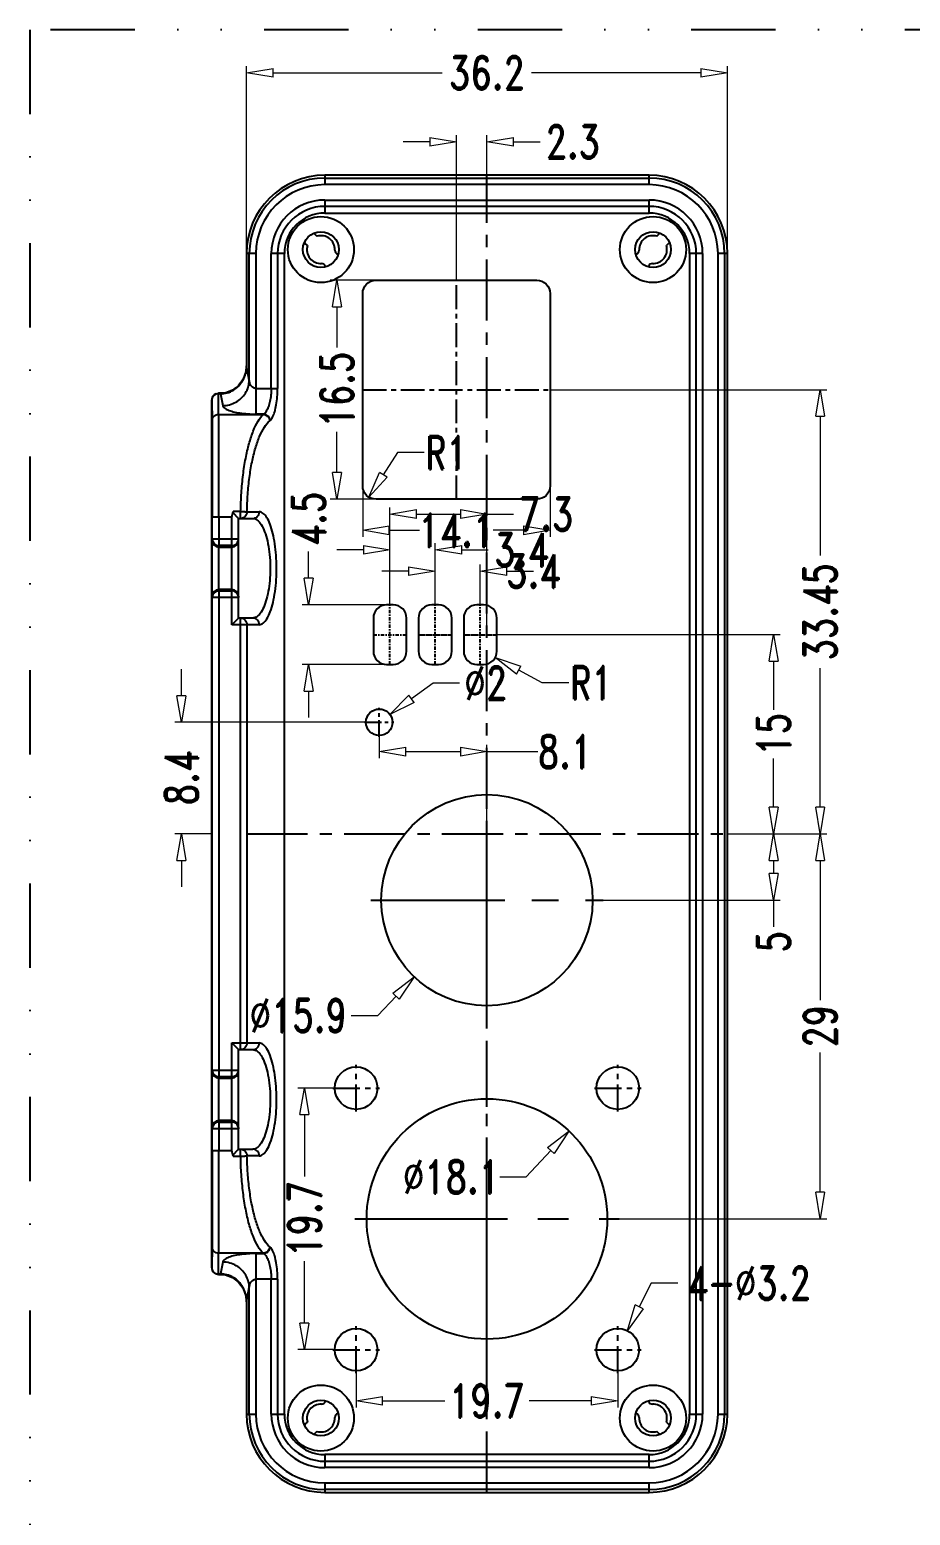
# Model space of a CAD drawing. Header units: millimetres. Extents: x 555 to 820, y -31 to 211.
# Drawn here: x 555.1 to 621.3, y 99 to 210.9 of the extents above; entities that cross this region are included whole.
import ezdxf

# ---------------------------------------------------------------- set-up
doc = ezdxf.new("R2010")
doc.units = ezdxf.units.MM
doc.linetypes.add('CENTER', pattern=[50.8, 31.75, -6.35, 6.35, -6.35])
doc.linetypes.add('DIVIDE', pattern=[31.75, 12.7, -6.35, 0, -6.35, 0, -6.35])
doc.layers.add('dim', color=82, linetype='Continuous', lineweight=9)
doc.styles.add('ROMAND', font='romand.shx', dxfattribs={"width": 0.75, "bigfont": 'gbcbig.shx'})
doc.dimstyles.new('YanXiu', dxfattribs={"dimtxt": 2.5, "dimasz": 2.2, "dimexe": 1, "dimexo": 0, "dimgap": 0.66, "dimtad": 0, "dimzin": 9, "dimdsep": 46, "dimtxsty": 'ROMAND', "dimblk": 'CLOSEDBLANK', "dimcen": 0, "dimclrd": 3, "dimclre": 3, "dimclrt": 7, "dimazin": 2, "dimtfac": 1, "dimtofl": 0, "dimtmove": 0, "dimatfit": 3, "dimldrblk": 'CLOSEDBLANK', "dimfxl": 0, "dimlwd": 5, "dimlwe": 5, "dimarcsym": 0})
doc.dimstyles.new('YanXiu$3', dxfattribs={"dimtxt": 2.5, "dimasz": 2.2, "dimexe": 1, "dimexo": 0, "dimgap": 0.66, "dimtad": 0, "dimtih": 1, "dimtoh": 1, "dimzin": 9, "dimdsep": 46, "dimtxsty": 'ROMAND', "dimblk": 'CLOSEDBLANK', "dimcen": 0, "dimclrd": 3, "dimclre": 3, "dimclrt": 7, "dimazin": 2, "dimtfac": 1, "dimtofl": 0, "dimtmove": 0, "dimatfit": 3, "dimldrblk": 'CLOSEDBLANK', "dimfxl": 0, "dimlwd": 5, "dimlwe": 5, "dimarcsym": 0})
doc.dimstyles.new('YanXiu$4', dxfattribs={"dimtxt": 2.5, "dimasz": 2.2, "dimexe": 1, "dimexo": 0, "dimgap": 0.66, "dimtad": 0, "dimtih": 1, "dimtoh": 1, "dimzin": 9, "dimdsep": 46, "dimtxsty": 'ROMAND', "dimblk": 'CLOSEDBLANK', "dimcen": 0, "dimclrd": 3, "dimclre": 3, "dimclrt": 7, "dimazin": 2, "dimtfac": 1, "dimtofl": 0, "dimtmove": 0, "dimatfit": 3, "dimldrblk": 'CLOSEDBLANK', "dimfxl": 0, "dimlwd": 5, "dimlwe": 5, "dimarcsym": 0})

# ---------------------------------------------------------------- blocks, each defined once
blk = doc.blocks.new('_ClosedBlank')
at = {"color": 0, "linetype": 'ByBlock', "lineweight": -2}
for p, q in [((-1, 0.167), (0, 0)), ((-1, 0.167), (-1, -0.167)), ((0, 0), (-1, -0.167))]:
    blk.add_line(p, q, dxfattribs=at)
blk = doc.blocks.new('*D2')
at = {"layer": 'Defpoints', "color": 0}
for p in [(607.58, 207.65), (571.38, 194.04), (607.58, 194.04)]:
    blk.add_point(p, dxfattribs=at)
at = {"layer": 'dim', "color": 3, "lineweight": 5}
for p, q in [((571.38, 194.04), (571.38, 208.15)), ((607.58, 194.04), (607.58, 208.15)), ((573.38, 207.65), (586.12, 207.65)), ((605.58, 207.65), (592.84, 207.65))]:
    blk.add_line(p, q, dxfattribs=at)
at = {"layer": 'dim', "color": 3, "lineweight": 5, "xscale": 2, "yscale": 2, "zscale": 2, "rotation": 180}
blk.add_blockref('_ClosedBlank', (571.38, 207.65), dxfattribs=at)
at = {"layer": 'dim', "color": 3, "lineweight": 5, "xscale": 2, "yscale": 2, "zscale": 2}
blk.add_blockref('_ClosedBlank', (607.58, 207.65), dxfattribs=at)
at = {"layer": 'dim', "color": 7, "insert": (589.48, 207.65), "char_height": 2.5, "attachment_point": 5, "style": 'ROMAND'}
blk.add_mtext('36.2', dxfattribs=at)
blk = doc.blocks.new('*D5')
at = {"layer": 'Defpoints', "color": 0}
for p in [(607.58, 150.34), (598.23, 145.34), (611.06, 145.34)]:
    blk.add_point(p, dxfattribs=at)
at = {"layer": 'dim', "color": 3, "lineweight": 5}
for p, q in [((607.58, 150.34), (611.56, 150.34)), ((611.06, 148.34), (611.06, 147.34)), ((598.23, 145.34), (611.56, 145.34)), ((611.06, 145.34), (611.06, 143.34))]:
    blk.add_line(p, q, dxfattribs=at)
at = {"layer": 'dim', "color": 3, "lineweight": 5, "xscale": 2, "yscale": 2, "zscale": 2}
for p, rotation in [((611.06, 150.34), 90), ((611.06, 145.34), 270)]:
    blk.add_blockref('_ClosedBlank', p, dxfattribs=dict(at, rotation=rotation))
at = {"layer": 'dim', "color": 7, "insert": (611.06, 142.21), "char_height": 2.5, "attachment_point": 5, "rotation": 90, "style": 'ROMAND'}
blk.add_mtext('5', dxfattribs=at)
blk = doc.blocks.new('*D6')
at = {"layer": 'Defpoints', "color": 0}
for p in [(607.58, 150.34), (599.44, 121.34), (614.56, 121.34)]:
    blk.add_point(p, dxfattribs=at)
at = {"layer": 'dim', "color": 3, "lineweight": 5}
for p, q in [((607.58, 150.34), (615.06, 150.34)), ((614.56, 148.34), (614.56, 137.81)), ((614.56, 123.34), (614.56, 133.86)), ((599.44, 121.34), (615.06, 121.34))]:
    blk.add_line(p, q, dxfattribs=at)
at = {"layer": 'dim', "color": 3, "lineweight": 5, "xscale": 2, "yscale": 2, "zscale": 2}
for p, rotation in [((614.56, 150.34), 90), ((614.56, 121.34), 270)]:
    blk.add_blockref('_ClosedBlank', p, dxfattribs=dict(at, rotation=rotation))
at = {"layer": 'dim', "color": 7, "insert": (614.56, 135.84), "char_height": 2.5, "attachment_point": 5, "rotation": 90, "style": 'ROMAND'}
blk.add_mtext('29', dxfattribs=at)
blk = doc.blocks.new('*D16')
at = {"layer": 'Defpoints', "color": 0}
for p in [(579.63, 109.73), (599.33, 109.73), (599.33, 107.64)]:
    blk.add_point(p, dxfattribs=at)
at = {"layer": 'dim', "color": 3, "lineweight": 5}
for p, q in [((579.63, 109.73), (579.63, 107.14)), ((599.33, 109.73), (599.33, 107.14)), ((581.63, 107.64), (586.3, 107.64)), ((597.33, 107.64), (592.66, 107.64))]:
    blk.add_line(p, q, dxfattribs=at)
at = {"layer": 'dim', "color": 3, "lineweight": 5, "xscale": 2, "yscale": 2, "zscale": 2, "rotation": 180}
blk.add_blockref('_ClosedBlank', (579.63, 107.64), dxfattribs=at)
at = {"layer": 'dim', "color": 3, "lineweight": 5, "xscale": 2, "yscale": 2, "zscale": 2}
blk.add_blockref('_ClosedBlank', (599.33, 107.64), dxfattribs=at)
at = {"layer": 'dim', "color": 7, "insert": (589.48, 107.64), "char_height": 2.5, "attachment_point": 5, "style": 'ROMAND'}
blk.add_mtext('19.7', dxfattribs=at)
blk = doc.blocks.new('*D17')
at = {"layer": 'Defpoints', "color": 0}
for p in [(575.74, 131.19), (577.87, 131.19), (577.87, 111.49)]:
    blk.add_point(p, dxfattribs=at)
at = {"layer": 'dim', "color": 3, "lineweight": 5}
for p, q in [((577.87, 131.19), (575.24, 131.19)), ((575.74, 129.19), (575.74, 124.52)), ((575.74, 113.49), (575.74, 118.16)), ((577.87, 111.49), (575.24, 111.49))]:
    blk.add_line(p, q, dxfattribs=at)
at = {"layer": 'dim', "color": 3, "lineweight": 5, "xscale": 2, "yscale": 2, "zscale": 2}
for p, rotation in [((575.74, 131.19), 90), ((575.74, 111.49), 270)]:
    blk.add_blockref('_ClosedBlank', p, dxfattribs=dict(at, rotation=rotation))
at = {"layer": 'dim', "color": 7, "insert": (575.74, 121.34), "char_height": 2.5, "attachment_point": 5, "rotation": 90, "style": 'ROMAND'}
blk.add_mtext('19.7', dxfattribs=at)
blk = doc.blocks.new('*D18')
at = {"layer": 'Defpoints', "color": 0}
for p in [(595.65, 127.95), (583.31, 114.72)]:
    blk.add_point(p, dxfattribs=at)
at = {"layer": 'dim', "color": 3, "lineweight": 5}
for p, q in [((592.44, 124.51), (594.29, 126.49)), ((590.44, 124.51), (592.44, 124.51))]:
    blk.add_line(p, q, dxfattribs=at)
at = {"layer": 'dim', "color": 3, "lineweight": 5, "xscale": 2, "yscale": 2, "zscale": 2, "rotation": 46.98451584270094}
blk.add_blockref('_ClosedBlank', (595.65, 127.95), dxfattribs=at)
at = {"layer": 'dim', "color": 7, "insert": (586.81, 124.51), "char_height": 2.5, "attachment_point": 5, "style": 'ROMAND'}
blk.add_mtext('∅18.1', dxfattribs=at)
blk = doc.blocks.new('*D19')
at = {"layer": 'Defpoints', "color": 0}
for p in [(600.05, 112.92), (598.61, 110.06)]:
    blk.add_point(p, dxfattribs=at)
at = {"layer": 'dim', "color": 3, "lineweight": 5}
for p, q in [((601.84, 116.49), (600.94, 114.71)), ((603.84, 116.49), (601.84, 116.49))]:
    blk.add_line(p, q, dxfattribs=at)
at = {"layer": 'dim', "color": 3, "lineweight": 5, "xscale": 2, "yscale": 2, "zscale": 2, "rotation": 243.3942155659337}
blk.add_blockref('_ClosedBlank', (600.05, 112.92), dxfattribs=at)
at = {"layer": 'dim', "color": 7, "insert": (609.2, 116.49), "char_height": 2.5, "attachment_point": 5, "style": 'ROMAND'}
blk.add_mtext('4-∅3.2', dxfattribs=at)
blk = doc.blocks.new('*D20')
at = {"layer": 'Defpoints', "color": 0}
for p in [(594.95, 151.11), (584.01, 139.57)]:
    blk.add_point(p, dxfattribs=at)
at = {"layer": 'dim', "color": 3, "lineweight": 5}
for p, q in [((581.26, 136.66), (582.64, 138.12)), ((579.26, 136.66), (581.26, 136.66))]:
    blk.add_line(p, q, dxfattribs=at)
at = {"layer": 'dim', "color": 3, "lineweight": 5, "xscale": 2, "yscale": 2, "zscale": 2, "rotation": 46.53999472031836}
blk.add_blockref('_ClosedBlank', (584.01, 139.57), dxfattribs=at)
at = {"layer": 'dim', "color": 7, "insert": (575.28, 136.66), "char_height": 2.5, "attachment_point": 5, "style": 'ROMAND'}
blk.add_mtext('∅15.9', dxfattribs=at)
blk = doc.blocks.new('*D21')
at = {"layer": 'Defpoints', "color": 0}
for p in [(585.58, 171.73), (582.18, 167.59), (585.58, 167.59)]:
    blk.add_point(p, dxfattribs=at)
at = {"layer": 'dim', "color": 3, "lineweight": 5}
for p, q in [((580.18, 171.73), (578.18, 171.73)), ((582.18, 167.59), (582.18, 172.23)), ((585.58, 167.59), (585.58, 172.23)), ((587.58, 171.73), (589.58, 171.73))]:
    blk.add_line(p, q, dxfattribs=at)
at = {"layer": 'dim', "color": 3, "lineweight": 5, "xscale": 2, "yscale": 2, "zscale": 2}
blk.add_blockref('_ClosedBlank', (582.18, 171.73), dxfattribs=at)
at = {"layer": 'dim', "color": 3, "lineweight": 5, "xscale": 2, "yscale": 2, "zscale": 2, "rotation": 180}
blk.add_blockref('_ClosedBlank', (585.58, 171.73), dxfattribs=at)
at = {"layer": 'dim', "color": 7, "insert": (592.09, 171.73), "char_height": 2.5, "attachment_point": 5, "style": 'ROMAND'}
blk.add_mtext('3.4', dxfattribs=at)
blk = doc.blocks.new('*D22')
at = {"layer": 'Defpoints', "color": 0}
for p in [(588.98, 170.12), (585.58, 167.59), (588.98, 167.59)]:
    blk.add_point(p, dxfattribs=at)
at = {"layer": 'dim', "color": 3, "lineweight": 5}
for p, q in [((583.58, 170.12), (581.58, 170.12)), ((585.58, 167.59), (585.58, 170.62)), ((588.98, 167.59), (588.98, 170.62)), ((590.98, 170.12), (592.98, 170.12))]:
    blk.add_line(p, q, dxfattribs=at)
at = {"layer": 'dim', "color": 3, "lineweight": 5, "xscale": 2, "yscale": 2, "zscale": 2}
blk.add_blockref('_ClosedBlank', (585.58, 170.12), dxfattribs=at)
at = {"layer": 'dim', "color": 3, "lineweight": 5, "xscale": 2, "yscale": 2, "zscale": 2, "rotation": 180}
blk.add_blockref('_ClosedBlank', (588.98, 170.12), dxfattribs=at)
at = {"layer": 'dim', "color": 7, "insert": (592.98, 170.12), "char_height": 2.5, "attachment_point": 5, "style": 'ROMAND'}
blk.add_mtext('3.4', dxfattribs=at)
blk = doc.blocks.new('*D23')
at = {"layer": 'Defpoints', "color": 0}
for p in [(589.48, 174.42), (582.18, 167.59), (589.48, 165.57)]:
    blk.add_point(p, dxfattribs=at)
at = {"layer": 'dim', "color": 3, "lineweight": 5}
for p, q in [((582.18, 167.59), (582.18, 174.92)), ((589.48, 165.57), (589.48, 174.92)), ((584.18, 174.42), (587.48, 174.42)), ((589.48, 174.42), (591.48, 174.42))]:
    blk.add_line(p, q, dxfattribs=at)
at = {"layer": 'dim', "color": 3, "lineweight": 5, "xscale": 2, "yscale": 2, "zscale": 2, "rotation": 180}
blk.add_blockref('_ClosedBlank', (582.18, 174.42), dxfattribs=at)
at = {"layer": 'dim', "color": 3, "lineweight": 5, "xscale": 2, "yscale": 2, "zscale": 2}
blk.add_blockref('_ClosedBlank', (589.48, 174.42), dxfattribs=at)
at = {"layer": 'dim', "color": 7, "insert": (593.94, 174.42), "char_height": 2.5, "attachment_point": 5, "style": 'ROMAND'}
blk.add_mtext('7.3', dxfattribs=at)
blk = doc.blocks.new('*D25')
at = {"layer": 'Defpoints', "color": 0}
for p in [(594.23, 183.79), (614.56, 183.79), (607.58, 150.34)]:
    blk.add_point(p, dxfattribs=at)
at = {"layer": 'dim', "color": 3, "lineweight": 5}
for p, q in [((594.23, 183.79), (615.06, 183.79)), ((614.56, 181.79), (614.56, 171.31)), ((614.56, 152.34), (614.56, 162.81)), ((607.58, 150.34), (615.06, 150.34))]:
    blk.add_line(p, q, dxfattribs=at)
at = {"layer": 'dim', "color": 3, "lineweight": 5, "xscale": 2, "yscale": 2, "zscale": 2}
for p, rotation in [((614.56, 183.79), 90), ((614.56, 150.34), 270)]:
    blk.add_blockref('_ClosedBlank', p, dxfattribs=dict(at, rotation=rotation))
at = {"layer": 'dim', "color": 7, "insert": (614.56, 167.06), "char_height": 2.5, "attachment_point": 5, "rotation": 90, "style": 'ROMAND'}
blk.add_mtext('33.45', dxfattribs=at)
blk = doc.blocks.new('*D24')
at = {"layer": 'Defpoints', "color": 0}
for p in [(589.98, 165.34), (611.06, 165.34), (607.58, 150.34)]:
    blk.add_point(p, dxfattribs=at)
at = {"layer": 'dim', "color": 3, "lineweight": 5}
for p, q in [((589.98, 165.34), (611.56, 165.34)), ((611.06, 163.34), (611.06, 159.68)), ((611.06, 152.34), (611.06, 156)), ((607.58, 150.34), (611.56, 150.34))]:
    blk.add_line(p, q, dxfattribs=at)
at = {"layer": 'dim', "color": 3, "lineweight": 5, "xscale": 2, "yscale": 2, "zscale": 2}
for p, rotation in [((611.06, 165.34), 90), ((611.06, 150.34), 270)]:
    blk.add_blockref('_ClosedBlank', p, dxfattribs=dict(at, rotation=rotation))
at = {"layer": 'dim', "color": 7, "insert": (611.06, 157.84), "char_height": 2.5, "attachment_point": 5, "rotation": 90, "style": 'ROMAND'}
blk.add_mtext('15', dxfattribs=at)
blk = doc.blocks.new('*D26')
at = {"layer": 'Defpoints', "color": 0}
for p in [(589.48, 202.46), (589.48, 199.94), (587.18, 192.04)]:
    blk.add_point(p, dxfattribs=at)
at = {"layer": 'dim', "color": 3, "lineweight": 5}
for p, q in [((587.18, 192.04), (587.18, 202.96)), ((589.48, 199.94), (589.48, 202.96)), ((585.18, 202.46), (583.18, 202.46)), ((591.48, 202.46), (593.48, 202.46))]:
    blk.add_line(p, q, dxfattribs=at)
at = {"layer": 'dim', "color": 3, "lineweight": 5, "xscale": 2, "yscale": 2, "zscale": 2}
blk.add_blockref('_ClosedBlank', (587.18, 202.46), dxfattribs=at)
at = {"layer": 'dim', "color": 3, "lineweight": 5, "xscale": 2, "yscale": 2, "zscale": 2, "rotation": 180}
blk.add_blockref('_ClosedBlank', (589.48, 202.46), dxfattribs=at)
at = {"layer": 'dim', "color": 7, "insert": (595.94, 202.46), "char_height": 2.5, "attachment_point": 5, "style": 'ROMAND'}
blk.add_mtext('2.3', dxfattribs=at)
blk = doc.blocks.new('*D27')
at = {"layer": 'Defpoints', "color": 0}
for p in [(581.13, 192.04), (578.19, 175.54), (581.13, 175.54)]:
    blk.add_point(p, dxfattribs=at)
at = {"layer": 'dim', "color": 3, "lineweight": 5}
for p, q in [((581.13, 192.04), (577.69, 192.04)), ((578.19, 190.04), (578.19, 186.97)), ((578.19, 177.54), (578.19, 180.61)), ((581.13, 175.54), (577.69, 175.54))]:
    blk.add_line(p, q, dxfattribs=at)
at = {"layer": 'dim', "color": 3, "lineweight": 5, "xscale": 2, "yscale": 2, "zscale": 2}
for p, rotation in [((578.19, 192.04), 90), ((578.19, 175.54), 270)]:
    blk.add_blockref('_ClosedBlank', p, dxfattribs=dict(at, rotation=rotation))
at = {"layer": 'dim', "color": 7, "insert": (578.19, 183.79), "char_height": 2.5, "attachment_point": 5, "rotation": 90, "style": 'ROMAND'}
blk.add_mtext('16.5', dxfattribs=at)
blk = doc.blocks.new('*D28')
at = {"layer": 'Defpoints', "color": 0}
for p in [(580.13, 176.54), (594.23, 176.54), (594.23, 173.2)]:
    blk.add_point(p, dxfattribs=at)
at = {"layer": 'dim', "color": 3, "lineweight": 5}
for p, q in [((580.13, 176.54), (580.13, 172.7)), ((594.23, 176.54), (594.23, 172.7)), ((582.13, 173.2), (584.4, 173.2)), ((592.23, 173.2), (589.96, 173.2))]:
    blk.add_line(p, q, dxfattribs=at)
at = {"layer": 'dim', "color": 3, "lineweight": 5, "xscale": 2, "yscale": 2, "zscale": 2, "rotation": 180}
blk.add_blockref('_ClosedBlank', (580.13, 173.2), dxfattribs=at)
at = {"layer": 'dim', "color": 3, "lineweight": 5, "xscale": 2, "yscale": 2, "zscale": 2}
blk.add_blockref('_ClosedBlank', (594.23, 173.2), dxfattribs=at)
at = {"layer": 'dim', "color": 7, "insert": (587.18, 173.2), "char_height": 2.5, "attachment_point": 5, "style": 'ROMAND'}
blk.add_mtext('14.1', dxfattribs=at)
blk = doc.blocks.new('*D29')
at = {"layer": 'Defpoints', "color": 0}
for p in [(580.59, 175.7), (581.13, 176.54)]:
    blk.add_point(p, dxfattribs=at)
at = {"layer": 'dim', "color": 3, "lineweight": 5}
for p, q in [((582.76, 179.05), (581.67, 177.38)), ((584.76, 179.05), (582.76, 179.05))]:
    blk.add_line(p, q, dxfattribs=at)
at = {"layer": 'dim', "color": 3, "lineweight": 5, "xscale": 2, "yscale": 2, "zscale": 2, "rotation": 236.9845204778834}
blk.add_blockref('_ClosedBlank', (580.59, 175.7), dxfattribs=at)
at = {"layer": 'dim', "color": 7, "insert": (586.43, 179.05), "char_height": 2.5, "attachment_point": 5, "style": 'ROMAND'}
blk.add_mtext('R1', dxfattribs=at)
blk = doc.blocks.new('*D30')
at = {"layer": 'Defpoints', "color": 0}
for p in [(581.38, 157.64), (581.38, 156.53), (589.48, 150.34)]:
    blk.add_point(p, dxfattribs=at)
at = {"layer": 'dim', "color": 3, "lineweight": 5}
for p, q in [((581.38, 157.64), (581.38, 156.03)), ((589.48, 150.34), (589.48, 157.03)), ((583.38, 156.53), (587.48, 156.53)), ((589.48, 156.53), (593.3, 156.53))]:
    blk.add_line(p, q, dxfattribs=at)
at = {"layer": 'dim', "color": 3, "lineweight": 5, "xscale": 2, "yscale": 2, "zscale": 2, "rotation": 180}
blk.add_blockref('_ClosedBlank', (581.38, 156.53), dxfattribs=at)
at = {"layer": 'dim', "color": 3, "lineweight": 5, "xscale": 2, "yscale": 2, "zscale": 2}
blk.add_blockref('_ClosedBlank', (589.48, 156.53), dxfattribs=at)
at = {"layer": 'dim', "color": 7, "insert": (595.36, 156.53), "char_height": 2.5, "attachment_point": 5, "style": 'ROMAND'}
blk.add_mtext('8.1', dxfattribs=at)
blk = doc.blocks.new('*D31')
at = {"layer": 'Defpoints', "color": 0}
for p in [(580.28, 158.74), (566.48, 150.34), (568.77, 150.34)]:
    blk.add_point(p, dxfattribs=at)
at = {"layer": 'dim', "color": 3, "lineweight": 5}
for p, q in [((566.48, 160.74), (566.48, 162.74)), ((580.28, 158.74), (565.98, 158.74)), ((568.77, 150.34), (565.98, 150.34)), ((566.48, 148.34), (566.48, 146.34))]:
    blk.add_line(p, q, dxfattribs=at)
at = {"layer": 'dim', "color": 3, "lineweight": 5, "xscale": 2, "yscale": 2, "zscale": 2}
for p, rotation in [((566.48, 158.74), 270), ((566.48, 150.34), 90)]:
    blk.add_blockref('_ClosedBlank', p, dxfattribs=dict(at, rotation=rotation))
at = {"layer": 'dim', "color": 7, "insert": (566.48, 154.54), "char_height": 2.5, "attachment_point": 5, "rotation": 90, "style": 'ROMAND'}
blk.add_mtext('8.4', dxfattribs=at)
blk = doc.blocks.new('*D32')
at = {"layer": 'Defpoints', "color": 0}
for p in [(582.18, 159.33), (580.57, 158.15)]:
    blk.add_point(p, dxfattribs=at)
at = {"layer": 'dim', "color": 3, "lineweight": 5}
for p, q in [((585.42, 161.68), (583.8, 160.5)), ((587.42, 161.68), (585.42, 161.68))]:
    blk.add_line(p, q, dxfattribs=at)
at = {"layer": 'dim', "color": 3, "lineweight": 5, "xscale": 2, "yscale": 2, "zscale": 2, "rotation": 215.9831488875594}
blk.add_blockref('_ClosedBlank', (582.18, 159.33), dxfattribs=at)
at = {"layer": 'dim', "color": 7, "insert": (589.39, 161.68), "char_height": 2.5, "attachment_point": 5, "style": 'ROMAND'}
blk.add_mtext('∅2', dxfattribs=at)
blk = doc.blocks.new('*D33')
at = {"layer": 'Defpoints', "color": 0}
for p in [(582.18, 167.59), (576.06, 163.09), (582.18, 163.09)]:
    blk.add_point(p, dxfattribs=at)
at = {"layer": 'dim', "color": 3, "lineweight": 5}
for p, q in [((576.06, 169.59), (576.06, 171.59)), ((582.18, 167.59), (575.56, 167.59)), ((582.18, 163.09), (575.56, 163.09)), ((576.06, 161.09), (576.06, 159.09))]:
    blk.add_line(p, q, dxfattribs=at)
at = {"layer": 'dim', "color": 3, "lineweight": 5, "xscale": 2, "yscale": 2, "zscale": 2}
for p, rotation in [((576.06, 167.59), 270), ((576.06, 163.09), 90)]:
    blk.add_blockref('_ClosedBlank', p, dxfattribs=dict(at, rotation=rotation))
at = {"layer": 'dim', "color": 7, "insert": (576.06, 174.05), "char_height": 2.5, "attachment_point": 5, "rotation": 90, "style": 'ROMAND'}
blk.add_mtext('4.5', dxfattribs=at)
blk = doc.blocks.new('*D40')
at = {"layer": 'Defpoints', "color": 0}
for p in [(589.23, 164.09), (590.11, 163.61)]:
    blk.add_point(p, dxfattribs=at)
at = {"layer": 'dim', "color": 3, "lineweight": 5}
for p, q in [((593.64, 161.72), (591.87, 162.67)), ((595.64, 161.72), (593.64, 161.72))]:
    blk.add_line(p, q, dxfattribs=at)
at = {"layer": 'dim', "color": 3, "lineweight": 5, "xscale": 2, "yscale": 2, "zscale": 2, "rotation": 151.7732473129924}
blk.add_blockref('_ClosedBlank', (590.11, 163.61), dxfattribs=at)
at = {"layer": 'dim', "color": 7, "insert": (597.34, 161.72), "char_height": 2.5, "attachment_point": 5, "style": 'ROMAND'}
blk.add_mtext('R1', dxfattribs=at)

msp = doc.modelspace()

# ---------------------------------------------------------------- linework, layer by layer
at = {"color": 7, "linetype": 'Continuous'}
for p, q in [((601.681, 199.937), (577.281, 199.937)), ((577.281, 199.937), (577.281, 199.23)), ((577.281, 199.729), (601.681, 199.729)), ((601.681, 199.23), (577.281, 199.23)), ((601.681, 199.23), (601.681, 199.937)), ((577.281, 198.073), (601.681, 198.073)), ((577.281, 198.073), (577.281, 197.089)), ((601.681, 197.089), (601.681, 198.073)), ((601.681, 197.595), (577.281, 197.595)), ((577.281, 197.089), (601.681, 197.089)), ((575.974, 194.638), (575.805, 194.807)), ((576.512, 195.515), (576.681, 195.345)), ((602.28, 195.345), (602.45, 195.515)), ((603.157, 194.807), (602.987, 194.638)), ((571.381, 194.039), (571.381, 185.582)), ((572.09, 194.039), (571.382, 194.039)), ((571.59, 184.518), (571.59, 194.039)), ((572.09, 194.039), (572.09, 181.951)), ((574.231, 194.039), (573.246, 194.039)), ((573.246, 183.883), (573.246, 194.039)), ((573.724, 194.039), (573.724, 183.883)), ((574.231, 106.639), (574.231, 194.039)), ((578.252, 193.999), (578.276, 193.992)), ((600.686, 193.992), (600.709, 193.999)), ((605.716, 194.039), (604.731, 194.039)), ((604.731, 194.039), (604.731, 106.639)), ((605.238, 106.639), (605.238, 194.039)), ((605.716, 194.039), (605.716, 106.639)), ((607.579, 194.039), (606.872, 194.039)), ((606.872, 106.639), (606.872, 194.039)), ((607.371, 194.039), (607.371, 106.639)), ((607.579, 106.639), (607.579, 194.039)), ((577.331, 193.044), (577.325, 193.068)), ((601.637, 193.068), (601.63, 193.044)), ((571.331, 185.118), (571.127, 184.562)), ((571.381, 185.582), (571.331, 185.118)), ((571.381, 185.582), (571.382, 185.582)), ((571.59, 184.518), (571.382, 185.582)), ((569.417, 183.519), (569.265, 183.519)), ((569.417, 183.485), (569.417, 183.519)), ((570.334, 183.755), (569.819, 183.562)), ((570.564, 183.929), (570.334, 183.755)), ((571.127, 184.562), (570.788, 184.102)), ((572.09, 183.883), (573.724, 183.883)), ((568.765, 117.658), (568.765, 183.019)), ((568.766, 183.002), (568.786, 181.444)), ((569.417, 183.485), (569.266, 183.485)), ((569.286, 181.927), (569.266, 183.485)), ((569.417, 183.485), (569.593, 182.586)), ((569.286, 181.927), (572.649, 181.927)), ((572.676, 181.951), (572.09, 181.951)), ((572.676, 181.951), (572.649, 181.927)), ((573.126, 181.444), (573.154, 181.468)), ((570.941, 174.614), (570.384, 174.614)), ((570.941, 174.089), (570.941, 174.614)), ((571.419, 174.589), (572.339, 174.589)), ((570.281, 174.2), (568.805, 174.2)), ((568.805, 172.545), (568.805, 174.2)), ((569.305, 174.2), (569.305, 172.045)), ((570.281, 166.089), (570.281, 174.2)), ((570.781, 174.089), (571.861, 174.089)), ((570.781, 166.589), (570.781, 174.089)), ((568.805, 172.545), (568.795, 172.437)), ((568.805, 172.545), (570.781, 172.545)), ((570.771, 172.447), (570.781, 172.545)), ((569.295, 171.938), (569.305, 172.045)), ((569.295, 171.938), (570.281, 171.938)), ((570.281, 172.045), (569.305, 172.045)), ((568.795, 168.24), (568.805, 168.132)), ((570.781, 168.132), (568.805, 168.132)), ((568.805, 132.545), (568.805, 168.132)), ((570.281, 168.739), (569.295, 168.739)), ((569.305, 168.632), (569.295, 168.739)), ((569.305, 168.632), (570.281, 168.632)), ((569.305, 168.632), (569.305, 132.045)), ((570.771, 168.23), (570.781, 168.132)), ((570.281, 166.089), (570.781, 166.589)), ((572.339, 166.089), (570.281, 166.089)), ((571.861, 166.589), (570.781, 166.589)), ((570.938, 134.089), (570.938, 166.589)), ((571.416, 166.089), (571.416, 134.589)), ((570.781, 134.089), (570.281, 134.589)), ((570.281, 126.477), (570.281, 134.589)), ((570.281, 134.589), (572.339, 134.589)), ((570.781, 126.588), (570.781, 134.089)), ((570.781, 134.089), (571.861, 134.089)), ((568.805, 132.545), (568.795, 132.437)), ((568.805, 132.545), (570.781, 132.545)), ((569.295, 131.938), (569.305, 132.045)), ((570.281, 132.045), (569.305, 132.045)), ((570.771, 132.447), (570.781, 132.545)), ((569.295, 131.938), (570.281, 131.938)), ((569.305, 128.632), (569.295, 128.739)), ((570.281, 128.739), (569.295, 128.739)), ((568.795, 128.24), (568.805, 128.132)), ((568.805, 126.477), (568.805, 128.132)), ((570.781, 128.132), (568.805, 128.132)), ((569.305, 128.632), (569.305, 126.477)), ((569.305, 128.632), (570.281, 128.632)), ((570.771, 128.23), (570.781, 128.132)), ((568.805, 126.477), (570.281, 126.477)), ((570.781, 126.589), (571.861, 126.589)), ((570.941, 126.063), (570.941, 126.589)), ((570.384, 126.063), (570.941, 126.063)), ((572.339, 126.089), (571.419, 126.089)), ((568.786, 119.233), (568.766, 117.675)), ((569.266, 117.192), (569.286, 118.75)), ((572.649, 118.75), (569.286, 118.75)), ((572.09, 118.726), (572.09, 106.638)), ((572.09, 118.726), (572.676, 118.726)), ((572.649, 118.75), (572.676, 118.726)), ((573.154, 119.209), (573.126, 119.233)), ((569.593, 118.091), (569.417, 117.192)), ((569.265, 117.158), (569.417, 117.158)), ((569.266, 117.192), (569.417, 117.192)), ((569.417, 117.158), (569.417, 117.192)), ((569.819, 117.115), (569.826, 117.114)), ((573.724, 116.794), (572.09, 116.794)), ((573.246, 106.639), (573.246, 116.794)), ((573.724, 116.794), (573.724, 106.639)), ((571.129, 116.109), (571.133, 116.103)), ((571.133, 116.103), (571.332, 115.551)), ((571.382, 115.095), (571.59, 116.159)), ((571.59, 106.639), (571.59, 116.159)), ((571.381, 115.095), (571.381, 106.639)), ((571.382, 115.095), (571.381, 115.095)), ((577.325, 107.609), (577.331, 107.633)), ((601.63, 107.633), (601.637, 107.609)), ((571.382, 106.639), (572.09, 106.639)), ((573.246, 106.639), (574.231, 106.639)), ((578.276, 106.685), (578.252, 106.678)), ((600.709, 106.678), (600.686, 106.685)), ((604.731, 106.639), (605.716, 106.639)), ((606.872, 106.639), (607.579, 106.639)), ((575.805, 105.87), (575.974, 106.039)), ((576.681, 105.332), (576.512, 105.162)), ((602.45, 105.162), (602.28, 105.332)), ((602.987, 106.039), (603.157, 105.87)), ((577.281, 103.589), (577.281, 102.604)), ((601.681, 103.589), (577.281, 103.589)), ((577.281, 103.082), (601.681, 103.082)), ((601.681, 102.604), (601.681, 103.589)), ((601.681, 102.604), (577.281, 102.604)), ((577.281, 101.447), (577.281, 100.74)), ((577.281, 101.447), (601.681, 101.447)), ((601.681, 100.948), (577.281, 100.948)), ((577.281, 100.739), (601.681, 100.739)), ((601.681, 100.74), (601.681, 101.447))]:
    msp.add_line(p, q, dxfattribs=at)
at = {"color": 5, "linetype": 'CENTER', "lineweight": -3, "ltscale": 0.144795}
for p, q in [((589.48, 100.739), (589.48, 199.937)), ((571.381, 150.338), (607.579, 150.338))]:
    msp.add_line(p, q, dxfattribs=at)
at = {"color": 1, "linetype": 'CENTER', "ltscale": 0.0564}
for p, q in [((587.18, 175.538), (587.18, 192.038)), ((580.13, 183.788), (594.23, 183.788))]:
    msp.add_line(p, q, dxfattribs=at)
at = {"color": 1, "linetype": 'CENTER', "ltscale": 0.008}
for p, q in [((585.58, 163.088), (585.58, 167.588)), ((588.98, 163.088), (588.98, 167.588)), ((580.93, 165.338), (583.43, 165.338)), ((584.33, 165.338), (586.83, 165.338)), ((584.58, 165.338), (586.58, 165.338)), ((587.73, 165.338), (590.23, 165.338)), ((587.98, 165.338), (589.98, 165.338))]:
    msp.add_line(p, q, dxfattribs=at)
at = {"color": 1, "linetype": 'CENTER', "ltscale": 0.04}
for p, q in [((581.375, 157.638), (581.375, 159.838)), ((580.275, 158.738), (582.475, 158.738))]:
    msp.add_line(p, q, dxfattribs=at)
at = {"color": 1, "linetype": 'CENTER', "ltscale": 0.318}
for p, q in [((589.48, 136.593), (589.48, 154.083)), ((580.735, 145.338), (598.225, 145.338))]:
    msp.add_line(p, q, dxfattribs=at)
at = {"color": 1, "linetype": 'CENTER', "ltscale": 0.064}
for p, q in [((579.63, 129.428), (579.63, 132.948)), ((599.33, 129.428), (599.33, 132.948)), ((577.87, 131.188), (581.39, 131.188)), ((597.57, 131.188), (601.09, 131.188)), ((579.63, 109.728), (579.63, 113.248)), ((599.33, 109.728), (599.33, 113.248)), ((577.87, 111.488), (581.39, 111.488)), ((597.57, 111.488), (601.09, 111.488))]:
    msp.add_line(p, q, dxfattribs=at)
at = {"color": 1, "linetype": 'CENTER', "ltscale": 0.362}
for p, q in [((589.48, 111.383), (589.48, 131.293)), ((579.525, 121.338), (599.435, 121.338))]:
    msp.add_line(p, q, dxfattribs=at)
at = {"color": 6}
for points in [[(580.13, 176.538), (580.13, 191.038, -0.4142136), (581.13, 192.038), (593.23, 192.038, -0.4142136), (594.23, 191.038), (594.23, 176.538, -0.4142136), (593.23, 175.538), (581.13, 175.538, -0.4142136)], [(582.43, 167.588), (581.93, 167.588, 0.4142136), (580.93, 166.588), (580.93, 164.088, 0.4142136), (581.93, 163.088), (582.43, 163.088, 0.4142136), (583.43, 164.088), (583.43, 166.588, 0.4142136)], [(585.83, 167.588), (585.33, 167.588, 0.4142136), (584.33, 166.588), (584.33, 164.088, 0.4142136), (585.33, 163.088), (585.83, 163.088, 0.4142136), (586.83, 164.088), (586.83, 166.588, 0.4142136)], [(589.23, 167.588), (588.73, 167.588, 0.4142136), (587.73, 166.588), (587.73, 164.088, 0.4142136), (588.73, 163.088), (589.23, 163.088, 0.4142136), (590.23, 164.088), (590.23, 166.588, 0.4142136)]]:
    msp.add_lwpolyline(points, format="xyb", close=True, dxfattribs=at)
at = {"color": 7, "linetype": 'Continuous'}
for points in [[(571.334, 185.131), (571.133, 184.574), (570.793, 184.106), (570.345, 183.761), (569.826, 183.563), (569.417, 183.519)], [(569.417, 117.158), (569.813, 117.117), (570.334, 116.922), (570.784, 116.581), (571.127, 116.115), (571.331, 115.559), (571.381, 115.095)], [(569.826, 117.114), (570.345, 116.916), (570.564, 116.748)]]:
    msp.add_lwpolyline(points, dxfattribs=at)
at = {"color": 1, "linetype": 'CENTER', "ltscale": 0.008}
msp.add_lwpolyline([(582.18, 163.088), (582.18, 167.588)], dxfattribs=at)
at = {"color": 7, "linetype": 'Continuous'}
for centre, radius in [((576.981, 194.339), 2.488), ((601.981, 194.339), 2.488), ((576.981, 194.339), 1.35), ((601.981, 194.339), 1.35), ((576.981, 106.339), 2.488), ((601.981, 106.339), 2.488), ((576.981, 106.339), 1.35), ((601.981, 106.339), 1.35)]:
    msp.add_circle(centre, radius, dxfattribs=at)
at = {"color": 6}
for centre, radius in [((581.375, 158.738), 1), ((589.48, 145.338), 7.95), ((579.63, 131.188), 1.6), ((599.33, 131.188), 1.6), ((589.48, 121.338), 9.05), ((579.63, 111.488), 1.6), ((599.33, 111.488), 1.6)]:
    msp.add_circle(centre, radius, dxfattribs=at)
at = {"color": 7, "linetype": 'Continuous'}
for centre, radius, start, end in [((577.281, 194.039), 5.899, 90, 180), ((577.281, 194.039), 5.69, 90, 180), ((577.281, 194.039), 5.191, 90, 179.9997), ((601.681, 194.039), 5.899, 0, 90), ((601.681, 194.039), 5.69, 0, 90), ((601.681, 194.039), 5.191, 0, 90), ((577.281, 194.039), 4.035, 90, 180), ((601.681, 194.039), 4.035, 0, 90), ((577.281, 194.039), 3.557, 90, 180), ((577.281, 194.039), 3.05, 90, 180), ((601.681, 194.039), 3.557, 0, 90), ((601.681, 194.039), 3.05, 0, 90), ((576.017, 195.02), 0.3, 208.16999, 225), ((576.3, 195.302), 0.3, 45, 61.83001), ((576.981, 194.339), 1.05, 357.87717, 106.56311), ((601.981, 194.339), 1.05, 73.43689, 182.12282), ((602.662, 195.302), 0.3, 118.16999, 135), ((602.945, 195.02), 0.3, 315, 331.83001), ((576.981, 194.339), 1.05, 163.43689, 272.30858), ((578.33, 194.288), 0.3, 177.87718, 255.03759), ((600.632, 194.288), 0.3, 284.96241, 2.12282), ((601.981, 194.339), 1.05, 267.69142, 16.56311), ((577.035, 192.99), 0.3, 15.14817, 92.30858), ((601.926, 192.99), 0.3, 87.69142, 164.85183), ((569.121, 185.568), 2.261, 348.04779, 358.48104), ((569.115, 185.568), 2.267, 358.46939, 0.35905), ((569.265, 183.019), 0.5, 113.18861, 179.96598), ((569.221, 183.001), 0.455, 177.8886, 179.94398), ((569.266, 182.966), 0.519, 90.09294, 111.47123), ((454.715, 203.165), 119.141, 345.92919, 346.13462), ((569.294, 172.437), 0.5, 180.02653, 270.01042), ((569.305, 172.545), 0.5, 180.02687, 270.01009), ((570.281, 172.545), 0.5, 269.99389, 348.75582), ((570.281, 172.437), 0.5, 269.98134, 359.98133), ((569.294, 168.24), 0.5, 89.99022, 179.97283), ((569.305, 168.132), 0.5, 89.98991, 179.97313), ((570.281, 168.239), 0.5, 1.89852, 90.0061), ((570.281, 168.132), 0.5, 11.24419, 90.01247), ((570.291, 168.24), 0.49, 0.00167, 1.85502), ((569.294, 132.437), 0.5, 180.02653, 270.01042), ((569.305, 132.545), 0.5, 180.02687, 270.01009), ((570.281, 132.545), 0.5, 269.99389, 348.75582), ((570.281, 132.437), 0.5, 269.98134, 359.98133), ((569.294, 128.24), 0.5, 89.99022, 179.97283), ((570.281, 128.239), 0.5, 1.89852, 90.0061), ((569.305, 128.132), 0.5, 89.98991, 179.97313), ((570.281, 128.132), 0.5, 11.24419, 90.01247), ((570.291, 128.24), 0.49, 0.00167, 1.85502), ((454.773, 97.526), 119.081, 13.86533, 14.07086), ((569.265, 117.658), 0.5, 180.03421, 269.92085), ((569.222, 117.676), 0.456, 180.05593, 182.11411), ((569.239, 117.677), 0.474, 182.18734, 202.82931), ((569.266, 117.711), 0.519, 247.59582, 269.90331), ((569.123, 115.11), 2.259, 2.1333, 12.06081), ((569.114, 115.109), 2.269, 359.64122, 2.14643), ((577.035, 107.687), 0.3, 267.69142, 344.85183), ((601.926, 107.687), 0.3, 195.14817, 272.30858), ((577.281, 106.639), 5.899, 180, 270), ((577.281, 106.639), 5.69, 180, 270), ((577.281, 106.639), 5.191, 180.00031, 270), ((577.281, 106.639), 4.035, 180, 270), ((577.281, 106.639), 3.557, 180, 270), ((577.281, 106.639), 3.05, 180, 270), ((576.981, 106.339), 1.05, 87.69142, 196.56311), ((576.981, 106.339), 1.05, 253.43689, 2.12282), ((578.33, 106.389), 0.3, 104.96241, 182.12282), ((600.632, 106.389), 0.3, 357.87718, 75.03759), ((601.981, 106.339), 1.05, 177.87717, 286.56311), ((601.681, 106.639), 3.05, 270, 360), ((601.681, 106.639), 3.557, 270, 0), ((601.681, 106.639), 4.035, 270, 360), ((601.681, 106.639), 5.191, 270, 0), ((601.681, 106.639), 5.69, 270, 0), ((601.681, 106.639), 5.899, 270, 0), ((601.981, 106.339), 1.05, 343.43689, 92.30858), ((576.017, 105.657), 0.3, 135, 151.83001), ((602.945, 105.657), 0.3, 28.16999, 45), ((576.3, 105.375), 0.3, 298.16999, 315), ((602.662, 105.375), 0.3, 225, 241.83001)]:
    msp.add_arc(centre, radius, start, end, dxfattribs=at)
for points, start_tangent, end_tangent in [([(569.417, 183.485), (569.922, 183.551), (570.394, 183.752), (570.793, 184.07), (571.112, 184.503), (571.312, 185.008), (571.333, 185.099)], (0.9999792, -0.0064421), (0.2075086, 0.9782332)), ([(569.068, 183.478), (569.265, 183.519)], (0.9194504, 0.3932059), (1, -0.0000126)), ([(569.266, 183.485), (569.265, 183.503), (569.265, 183.519)], (-0.0068748, 0.9999764), (-0.4460533, 0.8950064)), ([(569.593, 182.586), (570.105, 182.657), (570.567, 182.844), (570.975, 183.14), (571.3, 183.536), (571.512, 184.005), (571.59, 184.518)], (0.9999142, 0.0131008), (0.0140028, 0.999902)), ([(572.09, 183.883), (572.022, 183.889), (571.952, 183.909), (571.881, 183.944), (571.812, 183.996), (571.747, 184.065), (571.69, 184.151), (571.642, 184.254), (571.607, 184.376), (571.59, 184.518)], (-1, -0.000184), (-0.03907, 0.9992365)), ([(573.246, 183.883), (573.221, 183.374), (573.146, 182.898), (573.026, 182.484), (572.868, 182.161), (572.676, 181.951)], (-0.0000447, -1), (-0.820627, -0.5714641)), ([(573.154, 181.468), (573.342, 181.724), (573.502, 182.127), (573.624, 182.649), (573.699, 183.25), (573.724, 183.883)], (0.7542135, 0.6566292), (0.0000916, 1)), ([(568.765, 183.019), (568.765, 183.011), (568.766, 183.002)], (0.7091912, -0.7050162), (0.0133738, -0.9999106)), ([(568.806, 183.191), (568.766, 183.018)], (-0.404227, -0.9146587), (-0.0368018, -0.9993226)), ([(569.077, 183.449), (568.917, 183.348), (568.806, 183.191)], (-0.9301749, -0.3671168), (-0.404227, -0.9146587)), ([(569.593, 182.586), (569.71, 182.415), (569.978, 182.262), (570.384, 182.131), (570.887, 182.034), (571.471, 181.972), (572.09, 181.951)], (0.1918862, -0.9814172), (1, -0.0000342)), ([(568.786, 181.444), (568.823, 181.626), (568.927, 181.78), (569.089, 181.888), (569.286, 181.927)], (0.0009353, 0.9999996), (0.9999996, 0.0008727)), ([(568.786, 181.444), (568.79, 180.955), (568.795, 180.232), (568.798, 179.3), (568.801, 178.192), (568.803, 176.944), (568.805, 175.599), (568.805, 174.2)], (0.0130262, -0.9999152), (0.0000001, -1)), ([(569.305, 174.2), (569.305, 175.687), (569.303, 177.123), (569.301, 178.456), (569.298, 179.641), (569.295, 180.637), (569.29, 181.408), (569.286, 181.927)], (-0.0000001, 1), (-0.0122122, 0.9999254)), ([(570.941, 174.614), (570.998, 176.019), (571.127, 177.371), (571.321, 178.615), (571.577, 179.728), (571.891, 180.676), (572.25, 181.417), (572.649, 181.927)], (0.0149957, 0.9998876), (0.732695, 0.6805572)), ([(571.419, 174.589), (571.476, 175.906), (571.605, 177.175), (571.799, 178.338), (572.054, 179.379), (572.367, 180.268), (572.727, 180.964), (573.126, 181.444)], (0.0159913, 0.9998721), (0.7540743, 0.6567892)), ([(572.649, 181.927), (572.822, 181.881), (572.97, 181.778), (573.078, 181.626), (573.126, 181.444)], (0.9970532, -0.0767127), (0.0751181, -0.9971746)), ([(573.154, 181.468), (573.108, 181.643), (573.006, 181.792), (572.855, 181.902), (572.676, 181.951)], (-0.0751181, 0.9971746), (-0.9970532, 0.0767127)), ([(570.781, 174.089), (570.776, 174.095), (570.759, 174.113), (570.728, 174.146), (570.686, 174.191), (570.637, 174.242), (570.591, 174.292), (570.547, 174.339), (570.507, 174.383), (570.471, 174.425), (570.438, 174.465), (570.411, 174.503), (570.391, 174.541), (570.381, 174.579), (570.384, 174.614)], (0.7067569, 0.7074565), (0.2390613, 0.9710045)), ([(570.941, 174.614), (571.097, 174.611), (571.238, 174.605), (571.349, 174.597), (571.419, 174.589)], (0.9998732, -0.0159236), (0.9833503, -0.1817199)), ([(571.419, 174.589), (571.382, 174.397), (571.279, 174.235), (571.124, 174.127), (570.941, 174.089)], (0.0000001, -1), (-1, -0.0000014)), ([(571.861, 174.089), (572.042, 174.126), (572.194, 174.23), (572.3, 174.392), (572.339, 174.589)], (1, 0.0000001), (0, 1)), ([(572.339, 166.089), (572.638, 166.201), (572.923, 166.536), (573.173, 167.066), (573.38, 167.764), (573.531, 168.586), (573.62, 169.476), (573.647, 170.402), (573.612, 171.316), (573.518, 172.18), (573.366, 172.969), (573.163, 173.638), (572.918, 174.149), (572.638, 174.476), (572.339, 174.589)], (0.9999998, 0.0005843), (-0.9999999, 0.000498)), ([(571.861, 174.089), (572.183, 173.973), (572.486, 173.632), (572.748, 173.094), (572.955, 172.395), (573.095, 171.58), (573.162, 170.715), (573.157, 169.837), (573.082, 168.994), (572.939, 168.214), (572.735, 167.548), (572.48, 167.035), (572.183, 166.704), (571.861, 166.589)], (1, -0.0002567), (-1, -0.0003012)), ([(568.795, 168.24), (568.793, 168.342), (568.791, 168.6), (568.789, 168.992), (568.788, 169.487), (568.788, 170.048), (568.788, 170.631), (568.788, 171.191), (568.789, 171.686), (568.791, 172.078), (568.793, 172.335), (568.795, 172.437)], (-0.0989813, 0.9950893), (0.0986614, 0.9951211)), ([(569.287, 170.339), (569.288, 170.744), (569.288, 171.122), (569.29, 171.45), (569.291, 171.705), (569.293, 171.871), (569.295, 171.938)], (-0.0000001, 1), (0.1298709, 0.9915309)), ([(569.295, 168.739), (569.293, 168.806), (569.291, 168.972), (569.29, 169.227), (569.288, 169.555), (569.288, 169.933), (569.287, 170.339)], (-0.1299552, 0.9915199), (-0.0000001, 1)), ([(570.938, 166.589), (571.121, 166.55), (571.276, 166.442), (571.379, 166.28), (571.416, 166.089)], (1, -0.0000017), (0, -1)), ([(572.339, 166.089), (572.303, 166.277), (572.204, 166.437), (572.049, 166.548), (571.861, 166.589)], (0, 1), (-1, 0.0000001)), ([(571.416, 134.589), (571.379, 134.397), (571.276, 134.235), (571.121, 134.127), (570.938, 134.089)], (0, -1), (-1, -0.0000015)), ([(571.861, 134.089), (572.042, 134.126), (572.194, 134.23), (572.3, 134.392), (572.339, 134.589)], (1, 0.0000001), (0, 1)), ([(572.339, 126.089), (572.638, 126.201), (572.923, 126.536), (573.173, 127.066), (573.38, 127.764), (573.531, 128.586), (573.62, 129.476), (573.647, 130.402), (573.612, 131.316), (573.518, 132.18), (573.366, 132.969), (573.163, 133.638), (572.918, 134.149), (572.638, 134.476), (572.339, 134.589)], (0.9999998, 0.0005843), (-0.9999999, 0.000498)), ([(571.861, 134.089), (572.183, 133.973), (572.486, 133.632), (572.748, 133.094), (572.955, 132.395), (573.095, 131.58), (573.162, 130.715), (573.157, 129.837), (573.082, 128.994), (572.939, 128.214), (572.735, 127.548), (572.48, 127.035), (572.183, 126.704), (571.861, 126.589)], (1, -0.0002567), (-1, -0.0003012)), ([(568.795, 128.24), (568.793, 128.342), (568.791, 128.6), (568.789, 128.992), (568.788, 129.487), (568.788, 130.048), (568.788, 130.631), (568.788, 131.191), (568.789, 131.686), (568.791, 132.078), (568.793, 132.335), (568.795, 132.437)], (-0.0989813, 0.9950893), (0.0986614, 0.9951211)), ([(569.287, 130.339), (569.288, 130.744), (569.288, 131.122), (569.29, 131.45), (569.291, 131.705), (569.293, 131.871), (569.295, 131.938)], (-0.0000001, 1), (0.1298709, 0.9915309)), ([(569.295, 128.739), (569.293, 128.806), (569.291, 128.972), (569.29, 129.227), (569.288, 129.555), (569.288, 129.933), (569.287, 130.339)], (-0.1299552, 0.9915199), (-0.0000001, 1)), ([(568.805, 126.477), (568.805, 125.078), (568.803, 123.733), (568.801, 122.485), (568.798, 121.377), (568.795, 120.445), (568.79, 119.722), (568.786, 119.233)], (-0.0000001, -1), (-0.0130262, -0.9999152)), ([(569.286, 118.75), (569.29, 119.269), (569.295, 120.04), (569.298, 121.036), (569.301, 122.221), (569.303, 123.554), (569.305, 124.99), (569.305, 126.477)], (0.0122122, 0.9999254), (0.0000001, 1)), ([(570.384, 126.063), (570.381, 126.098), (570.391, 126.136), (570.411, 126.173), (570.438, 126.212), (570.471, 126.251), (570.507, 126.293), (570.547, 126.338), (570.59, 126.385), (570.637, 126.434), (570.685, 126.485), (570.728, 126.531), (570.759, 126.564), (570.776, 126.582), (570.781, 126.588)], (-0.2390613, 0.9710045), (-0.6844647, 0.729046)), ([(570.941, 126.589), (571.124, 126.55), (571.279, 126.442), (571.382, 126.28), (571.419, 126.089)], (1, -0.0000013), (-0.0000001, -1)), ([(572.339, 126.089), (572.303, 126.277), (572.204, 126.437), (572.049, 126.548), (571.861, 126.589)], (0, 1), (-1, 0.0000001)), ([(570.941, 126.063), (571.096, 126.066), (571.235, 126.072), (571.347, 126.08), (571.419, 126.089)], (0.9998732, 0.0159236), (0.9833503, 0.1817201)), ([(572.649, 118.75), (572.255, 119.251), (571.896, 119.987), (571.58, 120.939), (571.321, 122.062), (571.126, 123.316), (570.997, 124.672), (570.941, 126.063)], (-0.732695, 0.6805572), (-0.0149957, 0.9998876)), ([(573.126, 119.233), (572.729, 119.709), (572.37, 120.403), (572.055, 121.295), (571.798, 122.342), (571.604, 123.51), (571.475, 124.78), (571.419, 126.089)], (-0.7540742, 0.6567892), (-0.0159913, 0.9998721)), ([(569.286, 118.75), (569.097, 118.786), (568.938, 118.886), (568.826, 119.043), (568.786, 119.233)], (-0.9999996, 0.0008727), (-0.0009353, 0.9999996)), ([(572.09, 118.726), (571.467, 118.705), (570.883, 118.643), (570.383, 118.546), (569.979, 118.415), (569.711, 118.262), (569.593, 118.091)], (-1, -0.0000348), (-0.1918768, -0.981419)), ([(573.126, 119.233), (573.081, 119.058), (572.979, 118.908), (572.828, 118.799), (572.649, 118.75)], (-0.0751181, -0.9971746), (-0.9970532, -0.0767127)), ([(572.676, 118.726), (572.849, 118.772), (572.997, 118.875), (573.105, 119.028), (573.154, 119.209)], (0.9970533, 0.0767116), (0.0751202, 0.9971745)), ([(572.676, 118.726), (572.866, 118.52), (573.026, 118.195), (573.147, 117.775), (573.222, 117.293), (573.246, 116.794)], (0.8206277, -0.5714632), (0.0000423, -1)), ([(573.724, 116.794), (573.698, 117.433), (573.623, 118.031), (573.504, 118.546), (573.345, 118.949), (573.154, 119.209)], (-0.0000872, 1), (-0.7542164, 0.656626)), ([(568.766, 117.675), (568.765, 117.666), (568.765, 117.658)], (-0.013371, -0.9999106), (-0.7148948, -0.699232)), ([(568.803, 117.493), (568.907, 117.339), (569.069, 117.232)], (0.3884268, -0.9214796), (0.9240007, -0.3823908)), ([(571.59, 116.159), (571.517, 116.654), (571.324, 117.101), (571.017, 117.496), (570.608, 117.81), (570.124, 118.015), (569.593, 118.091)], (-0.0140028, 0.999902), (-0.9999142, 0.0131008)), ([(569.265, 117.158), (569.265, 117.174), (569.266, 117.192)], (0.4460717, 0.8949972), (0.006872, 0.9999764)), ([(571.332, 115.582), (571.314, 115.662), (571.113, 116.172), (570.787, 116.613), (570.379, 116.934), (569.906, 117.131), (569.417, 117.192)], (-0.2093507, 0.9778406), (-0.9999792, -0.006443)), ([(571.59, 116.159), (571.607, 116.301), (571.642, 116.423), (571.69, 116.526), (571.747, 116.612), (571.812, 116.681), (571.881, 116.733), (571.952, 116.768), (572.022, 116.788), (572.09, 116.794)], (0.0390692, 0.9992365), (1, -0.0001998))]:
    msp.add_spline(points, degree=3, dxfattribs=dict(at, start_tangent=start_tangent, end_tangent=end_tangent))
at = {"layer": 'Defpoints', "color": 48, "linetype": 'DIVIDE', "ltscale": 0.5}
msp.add_lwpolyline([(555.065, -31.469), (820.182, -31.469), (820.182, 210.9), (555.065, 210.9)], close=True, dxfattribs=at)

# ---------------------------------------------------------------- dimensions: what is measured, and where the dimension line sits
at = {"layer": 'dim'}
for base, p1, p2, override, picture, middle in [((607.579, 207.65), (571.381, 194.039), (607.579, 194.039), {"dimasz": 2, "dimexe": 0.49975, "dimgap": 0.49975}, '*D2', (589.48, 207.65)), ((589.48, 202.457), (587.18, 192.038), (589.48, 199.937), {"dimasz": 2, "dimexe": 0.49975, "dimgap": 0.49975, "dimzin": 8}, '*D26', (595.944, 202.457)), ((594.23, 173.2), (580.13, 176.538), (594.23, 176.538), {"dimasz": 2, "dimexe": 0.49975, "dimgap": 0.49975, "dimzin": 8}, '*D28', (587.18, 173.2)), ((589.48, 174.417), (582.18, 167.588), (589.48, 165.569), {"dimasz": 2, "dimexe": 0.49975, "dimgap": 0.49975, "dimzin": 8}, '*D23', (593.944, 174.417)), ((599.33, 107.644), (579.63, 109.728), (599.33, 109.728), {"dimasz": 2, "dimexe": 0.49975, "dimgap": 0.49975, "dimzin": 8}, '*D16', (589.48, 107.644))]:
    dim = msp.add_linear_dim(base=base, p1=p1, p2=p2, dimstyle='YanXiu', override=override, dxfattribs=at)
    dim.commit()
    dim.dimension.update_dxf_attribs({"geometry": picture, "text_midpoint": middle})
for base, p1, p2, angle, picture, middle in [((578.191, 175.538), (581.13, 192.038), (581.13, 175.538), 90, '*D27', (578.191, 183.788)), ((614.559, 183.788), (607.579, 150.338), (594.23, 183.788), 270, '*D25', (614.559, 167.063)), ((611.059, 165.338), (607.579, 150.338), (589.98, 165.338), 270, '*D24', (611.059, 157.838)), ((566.478, 150.338), (580.275, 158.738), (568.765, 150.338), 90, '*D31', (566.478, 154.538)), ((611.059, 145.338), (607.579, 150.338), (598.225, 145.338), 90, '*D5', (611.059, 142.213)), ((614.559, 121.338), (607.579, 150.338), (599.435, 121.338), 90, '*D6', (614.559, 135.838)), ((575.736, 131.188), (577.87, 111.488), (577.87, 131.188), 90, '*D17', (575.736, 121.338))]:
    dim = msp.add_linear_dim(base=base, p1=p1, p2=p2, angle=angle, dimstyle='YanXiu', override={"dimasz": 2, "dimexe": 0.49975, "dimgap": 0.49975, "dimzin": 8}, dxfattribs=at)
    dim.commit()
    dim.dimension.update_dxf_attribs({"geometry": picture, "text_midpoint": middle})
dim = msp.add_radius_dim(center=(581.13, 176.538), mpoint=(580.585, 175.699), dimstyle='YanXiu$4', override={"dimasz": 2, "dimexe": 0.49975, "dimgap": 0.49975, "dimzin": 8, "dimtmove": 1}, dxfattribs=at)
dim.commit()
dim.dimension.update_dxf_attribs({"geometry": '*D29', "text_midpoint": (582.765, 179.053), "dimtype": 164})
dim = msp.add_linear_dim(base=(576.063, 163.088), p1=(582.18, 167.588), p2=(582.18, 163.088), angle=90, dimstyle='YanXiu', override={"dimasz": 2, "dimexe": 0.49975, "dimgap": 0.49975, "dimzin": 8}, dxfattribs=at)
dim.commit()
dim.dimension.update_dxf_attribs({"geometry": '*D33', "text_midpoint": (576.063, 174.052), "dimtype": 160})
for base, p1, p2, override, picture, middle in [((585.58, 171.733), (582.18, 167.588), (585.58, 167.588), {"dimasz": 2, "dimexe": 0.49975, "dimgap": 0.49975, "dimzin": 8}, '*D21', (592.089, 171.733)), ((588.98, 170.121), (585.58, 167.588), (588.98, 167.588), {"dimasz": 2, "dimexe": 0.49975, "dimgap": 0.49975, "dimzin": 8, "dimtmove": 1}, '*D22', (592.98, 170.121)), ((581.375111146, 156.527340554), (589.480111145, 150.33781632), (581.375111146, 157.63781632), {"dimasz": 2, "dimexe": 0.49975, "dimgap": 0.49975, "dimzin": 8}, '*D30', (595.357337613, 156.527340554))]:
    dim = msp.add_linear_dim(base=base, p1=p1, p2=p2, dimstyle='YanXiu', override=override, dxfattribs=at)
    dim.commit()
    dim.dimension.update_dxf_attribs({"geometry": picture, "text_midpoint": middle, "dimtype": 160})
dim = msp.add_radius_dim(center=(589.23, 164.088), mpoint=(590.111, 163.615), dimstyle='YanXiu$4', override={"dimasz": 2, "dimexe": 0.49975, "dimgap": 0.49975, "dimzin": 8}, dxfattribs=at)
dim.commit()
dim.dimension.update_dxf_attribs({"geometry": '*D40', "text_midpoint": (597.341, 161.723)})
for p1, p2, picture, middle in [((580.566, 158.15), (582.184, 159.325), '*D32', (589.394, 161.676)), ((594.949, 151.108), (584.012, 139.567), '*D20', (575.278, 136.664))]:
    dim = msp.add_diameter_dim_2p(p1=p1, p2=p2, dimstyle='YanXiu$3', override={"dimasz": 2, "dimexe": 0.49975, "dimgap": 0.49975, "dimzin": 8}, dxfattribs=at)
    dim.commit()
    dim.dimension.update_dxf_attribs({"geometry": picture, "text_midpoint": middle})
dim = msp.add_diameter_dim_2p(p1=(583.306, 114.721), p2=(595.654, 127.955), dimstyle='YanXiu$3', override={"dimasz": 2, "dimexe": 0.49975, "dimgap": 0.49975, "dimzin": 8}, dxfattribs=at)
dim.commit()
dim.dimension.update_dxf_attribs({"geometry": '*D18', "text_midpoint": (586.812, 124.506), "dimtype": 163})
dim = msp.add_diameter_dim_2p(p1=(598.614, 110.057), p2=(600.047, 112.918), text='4-<>', dimstyle='YanXiu$3', override={"dimasz": 2, "dimexe": 0.49975, "dimgap": 0.49975, "dimzin": 8}, dxfattribs=at)
dim.commit()
dim.dimension.update_dxf_attribs({"geometry": '*D19', "text_midpoint": (609.204, 116.495)})

doc.saveas('drawing.dxf')
